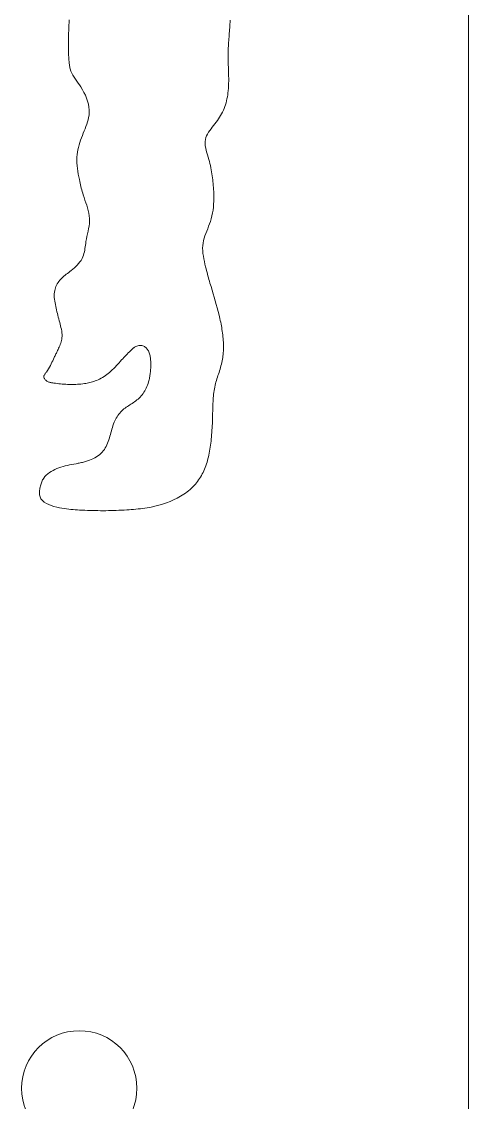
# Model space of a CAD drawing. Header units: millimetres. Extents: x -0.1 to 63, y 0 to 35.
# Drawn here: x 59.12 to 63, y 7.99 to 17.38 of the extents above; entities that cross this region are included whole.
import ezdxf

# ---------------------------------------------------------------- set-up
doc = ezdxf.new("R2010")
doc.units = ezdxf.units.MM
doc.header["$MEASUREMENT"] = 0
for name, color, linetype, lineweight in [('cut', 7, 'CONTINUOUS', 0), ('layout4', 7, 'CONTINUOUS', 0), ('screw', 7, 'CONTINUOUS', 0)]:
    doc.layers.add(name, color=color, linetype=linetype, lineweight=lineweight)

msp = doc.modelspace()

# ---------------------------------------------------------------- linework, layer by layer
at = {"layer": 'cut'}
msp.add_line((63, 35), (63, 0), dxfattribs=at)
at = {"layer": 'layout4', "color": 6, "linetype": 'CONTINUOUS'}
msp.add_lwpolyline([(59.5369, 17.394), (59.5357, 17.3709), (59.5345, 17.3478), (59.5335, 17.3246), (59.5325, 17.3015), (59.5316, 17.2784), (59.5309, 17.2552), (59.5305, 17.2435), (59.5303, 17.2318), (59.53, 17.2201), (59.5298, 17.2084), (59.5297, 17.1967), (59.5296, 17.185), (59.5296, 17.1733), (59.5297, 17.1617), (59.5299, 17.15), (59.5301, 17.1392), (59.5304, 17.1283), (59.5308, 17.1175), (59.5312, 17.1067), (59.5317, 17.0959), (59.5323, 17.085), (59.5329, 17.0741), (59.5335, 17.0632), (59.5342, 17.0523), (59.5348, 17.0428), (59.5355, 17.0332), (59.5363, 17.0237), (59.5372, 17.0143), (59.5384, 17.0049), (59.5398, 16.9955), (59.5414, 16.9863), (59.5434, 16.9772), (59.5457, 16.9682), (59.552, 16.9495), (59.56, 16.9314), (59.5692, 16.9138), (59.5795, 16.8965), (59.5906, 16.8795), (59.6023, 16.8625), (59.6142, 16.8455), (59.6261, 16.8284), (59.6378, 16.8109), (59.6521, 16.7875), (59.6654, 16.7635), (59.6774, 16.7389), (59.6879, 16.7139), (59.6968, 16.6885), (59.7037, 16.6629), (59.7085, 16.6371), (59.7109, 16.6113), (59.7109, 16.5856), (59.7091, 16.5658), (59.7058, 16.5461), (59.7014, 16.5265), (59.6958, 16.507), (59.6895, 16.4875), (59.6825, 16.4681), (59.675, 16.4487), (59.6673, 16.4294), (59.6595, 16.4101), (59.6514, 16.3896), (59.6435, 16.3692), (59.6361, 16.3487), (59.6291, 16.3281), (59.6227, 16.3075), (59.617, 16.2868), (59.6122, 16.266), (59.6083, 16.2451), (59.6055, 16.224), (59.6037, 16.2001), (59.6033, 16.176), (59.604, 16.1518), (59.6058, 16.1275), (59.6085, 16.1032), (59.612, 16.0789), (59.6161, 16.0546), (59.6206, 16.0305), (59.6255, 16.0065), (59.6286, 15.9916), (59.6318, 15.9768), (59.6351, 15.962), (59.6385, 15.9473), (59.6421, 15.9326), (59.6459, 15.918), (59.6499, 15.9034), (59.6541, 15.8888), (59.6586, 15.8742), (59.666, 15.8516), (59.6738, 15.829), (59.6817, 15.8063), (59.6893, 15.7837), (59.6964, 15.761), (59.7027, 15.7383), (59.7078, 15.7155), (59.7115, 15.6927), (59.7135, 15.6699), (59.7136, 15.6479), (59.7121, 15.6257), (59.7093, 15.6035), (59.7055, 15.5813), (59.7011, 15.5589), (59.6963, 15.5365), (59.6914, 15.5139), (59.6868, 15.4912), (59.6826, 15.4684), (59.6803, 15.4532), (59.6782, 15.438), (59.6761, 15.4229), (59.6739, 15.4078), (59.6715, 15.3929), (59.6686, 15.3782), (59.6651, 15.3637), (59.6608, 15.3496), (59.6556, 15.3358), (59.6483, 15.3204), (59.6396, 15.3055), (59.6298, 15.2912), (59.619, 15.2774), (59.6072, 15.2641), (59.5947, 15.2514), (59.5817, 15.2392), (59.5681, 15.2275), (59.5542, 15.2163), (59.5437, 15.2082), (59.5331, 15.2003), (59.5226, 15.1924), (59.5121, 15.1846), (59.5018, 15.1766), (59.4917, 15.1685), (59.4819, 15.16), (59.4724, 15.1512), (59.4633, 15.1418), (59.4552, 15.1325), (59.4475, 15.1227), (59.4404, 15.1125), (59.4338, 15.1018), (59.4278, 15.0909), (59.4225, 15.0796), (59.4179, 15.0681), (59.4141, 15.0564), (59.4111, 15.0445), (59.4086, 15.0293), (59.4073, 15.0141), (59.4071, 14.9987), (59.4078, 14.9833), (59.4094, 14.9678), (59.4115, 14.9523), (59.4142, 14.9368), (59.4173, 14.9214), (59.4205, 14.9061), (59.424, 14.8903), (59.4275, 14.8746), (59.4311, 14.8591), (59.4348, 14.8435), (59.4386, 14.8281), (59.4425, 14.8126), (59.4464, 14.7971), (59.4504, 14.7815), (59.4545, 14.7659), (59.4584, 14.7512), (59.4623, 14.7364), (59.4659, 14.7216), (59.4691, 14.7068), (59.4718, 14.6919), (59.4739, 14.677), (59.4751, 14.6622), (59.4753, 14.6475), (59.4745, 14.6328), (59.4729, 14.6211), (59.4706, 14.6095), (59.4676, 14.598), (59.464, 14.5865), (59.46, 14.5751), (59.4555, 14.5638), (59.4507, 14.5526), (59.4457, 14.5415), (59.4405, 14.5305), (59.4367, 14.5228), (59.433, 14.5152), (59.4292, 14.5076), (59.4255, 14.5), (59.4217, 14.4925), (59.418, 14.485), (59.4143, 14.4775), (59.4107, 14.47), (59.4072, 14.4626), (59.4006, 14.4484), (59.3942, 14.4342), (59.3878, 14.42), (59.3811, 14.4059), (59.3741, 14.3918), (59.3666, 14.3777), (59.3583, 14.3635), (59.3491, 14.3494), (59.3389, 14.3352), (59.3352, 14.3304), (59.3315, 14.3257), (59.3279, 14.3209), (59.3246, 14.3161), (59.3216, 14.3114), (59.3192, 14.3066), (59.3173, 14.3019), (59.3163, 14.2971), (59.3161, 14.2924), (59.317, 14.2875), (59.3188, 14.2827), (59.3215, 14.2781), (59.3248, 14.2735), (59.3288, 14.2692), (59.3333, 14.2651), (59.3381, 14.2612), (59.3432, 14.2577), (59.3484, 14.2546), (59.3543, 14.2516), (59.3603, 14.249), (59.3662, 14.2469), (59.3722, 14.2451), (59.3782, 14.2436), (59.3843, 14.2423), (59.3903, 14.2413), (59.3964, 14.2404), (59.4024, 14.2396), (59.4171, 14.2377), (59.4319, 14.2359), (59.4468, 14.2342), (59.4617, 14.2327), (59.4767, 14.2314), (59.4917, 14.2303), (59.5067, 14.2293), (59.5218, 14.2286), (59.5368, 14.228), (59.5515, 14.2278), (59.5662, 14.2277), (59.5809, 14.2279), (59.5955, 14.2284), (59.6102, 14.2291), (59.6248, 14.2302), (59.6394, 14.2315), (59.654, 14.2331), (59.6685, 14.235), (59.6806, 14.2369), (59.6927, 14.2389), (59.7047, 14.2413), (59.7166, 14.2439), (59.7284, 14.2469), (59.7402, 14.2502), (59.7518, 14.2538), (59.7633, 14.2578), (59.7747, 14.2622), (59.7881, 14.268), (59.8013, 14.2743), (59.8143, 14.2812), (59.8269, 14.2886), (59.8393, 14.2965), (59.8515, 14.3048), (59.8633, 14.3135), (59.8749, 14.3226), (59.8862, 14.332), (59.8988, 14.3432), (59.9111, 14.3548), (59.9231, 14.3667), (59.9348, 14.3788), (59.9464, 14.391), (59.9578, 14.4035), (59.9692, 14.4159), (59.9806, 14.4284), (59.992, 14.4408), (60.0015, 14.451), (60.0111, 14.4611), (60.0207, 14.4712), (60.0304, 14.4812), (60.0402, 14.4912), (60.05, 14.5011), (60.0599, 14.5109), (60.0698, 14.5207), (60.0798, 14.5305), (60.0827, 14.5334), (60.0856, 14.5362), (60.0886, 14.539), (60.0916, 14.5417), (60.0947, 14.5444), (60.0979, 14.5469), (60.1011, 14.5494), (60.1045, 14.5517), (60.108, 14.5539), (60.1157, 14.5579), (60.1239, 14.5611), (60.1325, 14.5635), (60.1412, 14.5651), (60.1501, 14.5659), (60.159, 14.5657), (60.1677, 14.5647), (60.1761, 14.5626), (60.1841, 14.5596), (60.1905, 14.5563), (60.1964, 14.5523), (60.202, 14.5478), (60.2072, 14.5427), (60.212, 14.5371), (60.2164, 14.5312), (60.2205, 14.525), (60.2241, 14.5186), (60.2274, 14.512), (60.2311, 14.5034), (60.2342, 14.4946), (60.2368, 14.4857), (60.239, 14.4767), (60.2407, 14.4677), (60.242, 14.4585), (60.243, 14.4493), (60.2438, 14.4401), (60.2444, 14.4309), (60.2448, 14.4204), (60.245, 14.4099), (60.245, 14.3994), (60.2449, 14.3889), (60.2446, 14.3784), (60.244, 14.368), (60.2434, 14.3575), (60.2425, 14.3471), (60.2415, 14.3366), (60.2404, 14.3269), (60.2392, 14.3171), (60.2378, 14.3073), (60.2362, 14.2976), (60.2345, 14.2879), (60.2325, 14.2782), (60.2304, 14.2686), (60.228, 14.259), (60.2254, 14.2494), (60.2214, 14.236), (60.2168, 14.2227), (60.2117, 14.2096), (60.2061, 14.1967), (60.2, 14.184), (60.1933, 14.1717), (60.186, 14.1598), (60.1782, 14.1483), (60.1698, 14.1373), (60.1616, 14.1276), (60.1529, 14.1184), (60.1438, 14.1096), (60.1344, 14.1011), (60.1246, 14.0929), (60.1145, 14.085), (60.1042, 14.0774), (60.0937, 14.07), (60.0831, 14.0628), (60.0727, 14.056), (60.0624, 14.0494), (60.052, 14.0427), (60.0418, 14.036), (60.0317, 14.0291), (60.0217, 14.0221), (60.0121, 14.0147), (60.0027, 14.007), (59.9937, 13.9989), (59.9844, 13.9895), (59.9756, 13.9795), (59.9673, 13.9691), (59.9596, 13.9583), (59.9523, 13.947), (59.9455, 13.9355), (59.9391, 13.9236), (59.9333, 13.9116), (59.9279, 13.8994), (59.9221, 13.8846), (59.9169, 13.8697), (59.9121, 13.8547), (59.9076, 13.8395), (59.9033, 13.8243), (59.8992, 13.809), (59.895, 13.7937), (59.8907, 13.7783), (59.8861, 13.7629), (59.8814, 13.7481), (59.8762, 13.7333), (59.8705, 13.7186), (59.8643, 13.7043), (59.8576, 13.6903), (59.8501, 13.6768), (59.842, 13.6638), (59.833, 13.6514), (59.8232, 13.6397), (59.8118, 13.6281), (59.7995, 13.6174), (59.7864, 13.6076), (59.7725, 13.5985), (59.7581, 13.5902), (59.7432, 13.5826), (59.7279, 13.5758), (59.7123, 13.5696), (59.6966, 13.5641), (59.6876, 13.5612), (59.6786, 13.5585), (59.6696, 13.5559), (59.6605, 13.5535), (59.6515, 13.5513), (59.6424, 13.5491), (59.6334, 13.5471), (59.6243, 13.5451), (59.6152, 13.5432), (59.5965, 13.5395), (59.5778, 13.5358), (59.5591, 13.5322), (59.5404, 13.5284), (59.5217, 13.5243), (59.5031, 13.5198), (59.4844, 13.5149), (59.4658, 13.5093), (59.4472, 13.5031), (59.4302, 13.4965), (59.4134, 13.4892), (59.397, 13.4811), (59.3811, 13.4722), (59.366, 13.4624), (59.3518, 13.4517), (59.3386, 13.44), (59.3267, 13.4273), (59.3161, 13.4136), (59.3112, 13.406), (59.3068, 13.3982), (59.3027, 13.3901), (59.2989, 13.3817), (59.2956, 13.3731), (59.2925, 13.3643), (59.2897, 13.3553), (59.2873, 13.3461), (59.2851, 13.3368), (59.2831, 13.3272), (59.2814, 13.3175), (59.2801, 13.3078), (59.2792, 13.2982), (59.2789, 13.2886), (59.2791, 13.2793), (59.28, 13.2702), (59.2815, 13.2614), (59.2839, 13.2529), (59.2924, 13.2351), (59.3048, 13.2195), (59.3205, 13.2058), (59.339, 13.194), (59.3596, 13.1839), (59.3818, 13.1753), (59.405, 13.168), (59.4286, 13.1619), (59.4521, 13.1567), (59.4729, 13.1528), (59.4932, 13.1494), (59.5131, 13.1466), (59.5326, 13.1442), (59.5518, 13.1423), (59.5709, 13.1407), (59.5898, 13.1393), (59.6088, 13.1381), (59.6278, 13.1371), (59.65, 13.136), (59.6723, 13.135), (59.6949, 13.1341), (59.7175, 13.1334), (59.7403, 13.1327), (59.7631, 13.1322), (59.786, 13.1318), (59.8089, 13.1316), (59.8317, 13.1316), (59.8546, 13.1317), (59.8774, 13.1321), (59.9002, 13.1326), (59.9229, 13.1332), (59.9456, 13.134), (59.9683, 13.135), (59.9909, 13.1361), (60.0136, 13.1373), (60.0363, 13.1386), (60.056, 13.1398), (60.0758, 13.1412), (60.0956, 13.1427), (60.1154, 13.1444), (60.1351, 13.1463), (60.1549, 13.1484), (60.1746, 13.1508), (60.1943, 13.1535), (60.214, 13.1566), (60.2477, 13.1627), (60.2813, 13.1699), (60.3146, 13.1784), (60.3475, 13.1881), (60.38, 13.1991), (60.412, 13.2115), (60.4433, 13.2253), (60.474, 13.2405), (60.5038, 13.2573), (60.5181, 13.2661), (60.5321, 13.2752), (60.5459, 13.2848), (60.5593, 13.2947), (60.5724, 13.305), (60.5852, 13.3158), (60.5976, 13.327), (60.6096, 13.3386), (60.6212, 13.3506), (60.6314, 13.362), (60.6412, 13.3737), (60.6506, 13.3858), (60.6597, 13.3982), (60.6683, 13.4109), (60.6765, 13.4238), (60.6843, 13.437), (60.6916, 13.4504), (60.6986, 13.4641), (60.7053, 13.4784), (60.7116, 13.4928), (60.7175, 13.5075), (60.7229, 13.5223), (60.728, 13.5372), (60.7328, 13.5523), (60.7371, 13.5675), (60.7412, 13.5827), (60.7449, 13.5981), (60.7488, 13.615), (60.7522, 13.6321), (60.7554, 13.6492), (60.7583, 13.6664), (60.7609, 13.6836), (60.7633, 13.7008), (60.7655, 13.7181), (60.7675, 13.7354), (60.7693, 13.7527), (60.7712, 13.7721), (60.7729, 13.7916), (60.7745, 13.8111), (60.7758, 13.8306), (60.777, 13.8501), (60.7781, 13.8696), (60.779, 13.8892), (60.7798, 13.9087), (60.7804, 13.9282), (60.7809, 13.9449), (60.7813, 13.9617), (60.7816, 13.9784), (60.782, 13.9952), (60.7823, 14.0119), (60.7828, 14.0286), (60.7833, 14.0454), (60.784, 14.0622), (60.7848, 14.0789), (60.7858, 14.0948), (60.787, 14.1107), (60.7884, 14.1266), (60.79, 14.1424), (60.792, 14.1582), (60.7943, 14.1739), (60.7969, 14.1896), (60.7999, 14.2051), (60.8033, 14.2206), (60.8068, 14.2347), (60.8106, 14.2487), (60.8147, 14.2626), (60.819, 14.2765), (60.8233, 14.2903), (60.8278, 14.3042), (60.8323, 14.318), (60.8367, 14.3319), (60.8411, 14.3458), (60.8454, 14.3601), (60.8495, 14.3744), (60.8534, 14.3888), (60.857, 14.4033), (60.8604, 14.4178), (60.8636, 14.4323), (60.8664, 14.4469), (60.8688, 14.4616), (60.8709, 14.4763), (60.8719, 14.484), (60.8727, 14.4916), (60.8734, 14.4993), (60.8741, 14.5071), (60.8746, 14.5148), (60.875, 14.5225), (60.8754, 14.5302), (60.8756, 14.538), (60.8758, 14.5457), (60.8759, 14.5618), (60.8755, 14.5778), (60.8749, 14.5939), (60.8739, 14.6099), (60.8726, 14.6259), (60.8711, 14.642), (60.8693, 14.6579), (60.8672, 14.6739), (60.865, 14.6898), (60.8626, 14.7056), (60.86, 14.7213), (60.8572, 14.737), (60.8543, 14.7526), (60.8512, 14.7682), (60.8479, 14.7838), (60.8445, 14.7994), (60.841, 14.8149), (60.8373, 14.8304), (60.8295, 14.8616), (60.8213, 14.8926), (60.8126, 14.9235), (60.8038, 14.9544), (60.7947, 14.9852), (60.7855, 15.016), (60.7764, 15.0467), (60.7673, 15.0774), (60.7584, 15.1081), (60.754, 15.1235), (60.7497, 15.139), (60.7454, 15.1545), (60.7412, 15.1701), (60.7371, 15.1856), (60.733, 15.2013), (60.7289, 15.217), (60.7249, 15.2328), (60.7209, 15.2487), (60.7152, 15.2716), (60.7099, 15.2946), (60.705, 15.3178), (60.7009, 15.341), (60.6976, 15.3642), (60.6955, 15.3873), (60.6947, 15.4103), (60.6954, 15.433), (60.6979, 15.4556), (60.702, 15.4767), (60.7076, 15.4976), (60.7144, 15.5184), (60.722, 15.539), (60.7301, 15.5596), (60.7385, 15.5802), (60.7469, 15.6009), (60.7549, 15.6217), (60.7622, 15.6426), (60.7696, 15.6672), (60.7758, 15.692), (60.7808, 15.717), (60.7848, 15.7423), (60.7878, 15.7677), (60.7899, 15.7932), (60.7911, 15.8188), (60.7917, 15.8445), (60.7916, 15.8701), (60.7912, 15.8872), (60.7905, 15.9042), (60.7896, 15.9212), (60.7885, 15.9381), (60.7872, 15.9551), (60.7857, 15.9719), (60.784, 15.9888), (60.7821, 16.0055), (60.78, 16.0222), (60.7776, 16.0399), (60.775, 16.0575), (60.7722, 16.0751), (60.7691, 16.0926), (60.7657, 16.1102), (60.7619, 16.1278), (60.7578, 16.1455), (60.7534, 16.1633), (60.7485, 16.1812), (60.7427, 16.2008), (60.7368, 16.2205), (60.731, 16.2402), (60.7257, 16.2598), (60.7213, 16.2793), (60.7181, 16.2987), (60.7165, 16.3177), (60.7167, 16.3364), (60.7191, 16.3547), (60.7235, 16.3709), (60.7296, 16.3868), (60.7374, 16.4023), (60.7465, 16.4176), (60.7565, 16.4327), (60.7673, 16.4476), (60.7786, 16.4623), (60.7901, 16.477), (60.8015, 16.4917), (60.8122, 16.5059), (60.8225, 16.5201), (60.8324, 16.5345), (60.8419, 16.5489), (60.8509, 16.5635), (60.8593, 16.5783), (60.8673, 16.5934), (60.8746, 16.6087), (60.8813, 16.6243), (60.8875, 16.6405), (60.893, 16.6571), (60.8979, 16.6739), (60.9022, 16.691), (60.906, 16.7082), (60.9092, 16.7256), (60.912, 16.7431), (60.9143, 16.7607), (60.9162, 16.7782), (60.918, 16.7997), (60.9193, 16.821), (60.9202, 16.8424), (60.9206, 16.8638), (60.9207, 16.8852), (60.9204, 16.9065), (60.92, 16.9278), (60.9193, 16.9492), (60.9185, 16.9706), (60.9179, 16.9852), (60.9173, 16.9999), (60.9167, 17.0146), (60.9162, 17.0293), (60.9158, 17.044), (60.9154, 17.0587), (60.9152, 17.0734), (60.9151, 17.0881), (60.9153, 17.1028), (60.9156, 17.1187), (60.9162, 17.1346), (60.917, 17.1505), (60.918, 17.1664), (60.9191, 17.1823), (60.9202, 17.1982), (60.9215, 17.2141), (60.9227, 17.23), (60.924, 17.2459), (60.9252, 17.2619), (60.9263, 17.2779), (60.9275, 17.2939), (60.9286, 17.3099), (60.9297, 17.3259), (60.9309, 17.3419), (60.932, 17.3579), (60.9332, 17.3739), (60.9344, 17.3898)], dxfattribs=at)
at = {"layer": 'screw'}
msp.add_circle((59.6245, 8.1157), 0.5, dxfattribs=at)

doc.saveas('drawing.dxf')
